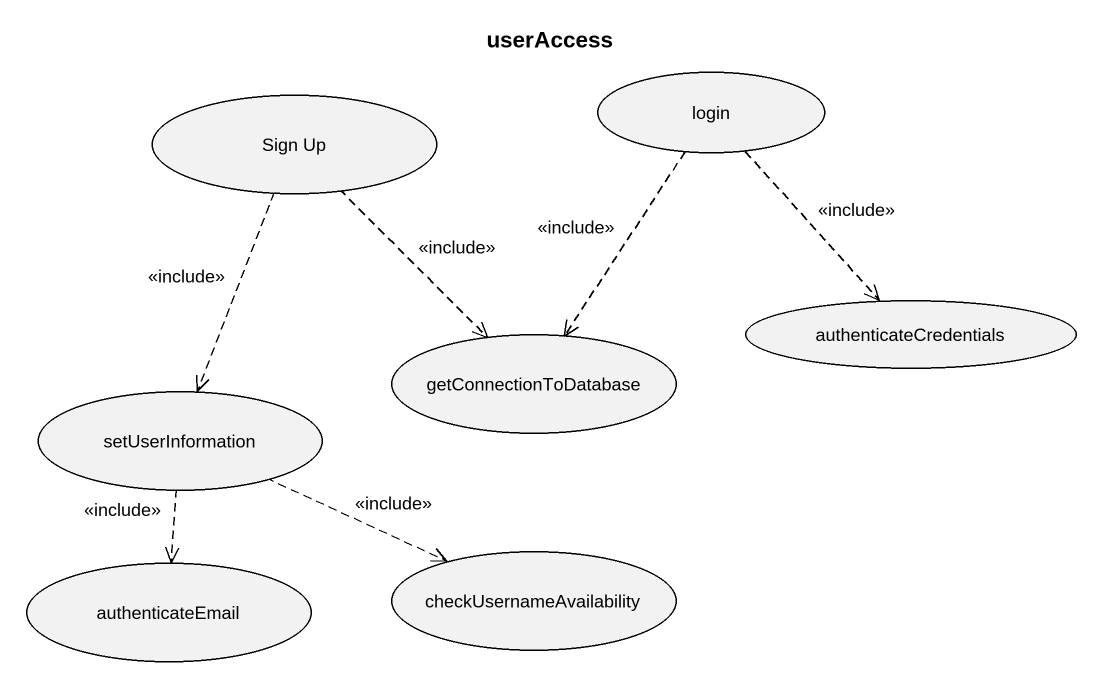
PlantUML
@startuml
title userAccess
usecase "Sign Up" as Sign_Up
usecase login
usecase getConnectionToDatabase
usecase authenticateCredentials
usecase setUserInformation
usecase authenticateEmail
usecase checkUsernameAvailability
Sign_Up ..> getConnectionToDatabase : <<include>>
Sign_Up ..> setUserInformation : <<include>>
login ..> getConnectionToDatabase : <<include>>
login ..> authenticateCredentials : <<include>>
setUserInformation ..> authenticateEmail : <<include>>
setUserInformation .right.> checkUsernameAvailability : <<include>>
@enduml
